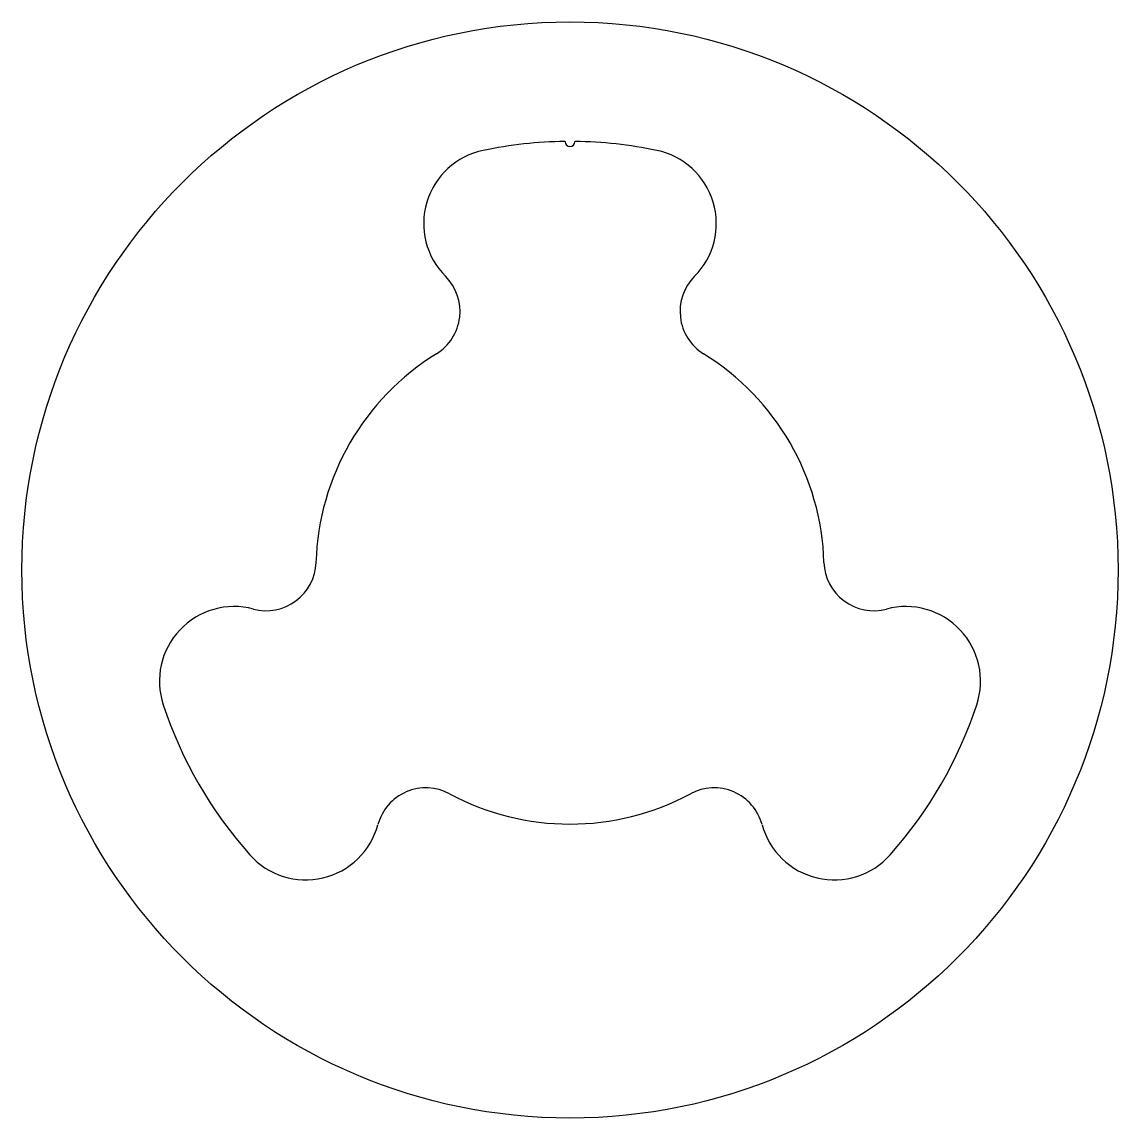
# Model space of a CAD drawing. Extents: x 1.5 to 23.5, y 1.4 to 23.4.
import ezdxf

# ---------------------------------------------------------------- set-up
doc = ezdxf.new("R2010")
doc.units = 0
doc.layers.get('0').update_dxf_attribs({"linetype": 'CONTINUOUS'})

msp = doc.modelspace()

# ---------------------------------------------------------------- linework, layer by layer
msp.add_circle((12.493, 12.414, 25.95), 11)
for centre, radius, start, end in [((12.493, 12.414, 25.95), 8.6, 90.6662, 101.6722), ((12.493, 21.014, 25.95), 0.1, 180.3331, 359.6669), ((12.493, 12.414, 25.95), 8.6, 78.3278, 89.3338), ((11.057, 19.367, 25.95), 1.5, 101.6722, 224.8943), ((13.93, 19.367, 25.95), 1.5, 315.1057, 78.3278), ((9.286, 17.602, 25.95), 1, 301.7227, 44.8943), ((15.701, 17.602, 25.95), 1, 135.1057, 238.2773), ((12.493, 12.414, 25.95), 5.1, 121.7227, 178.2773), ((12.493, 12.414, 25.95), 5.1, 1.7227, 58.2773), ((6.396, 12.597, 25.95), 1, 255.1057, 358.2773), ((18.59, 12.597, 25.95), 1, 181.7227, 284.8943), ((5.753, 10.181, 25.95), 1.5, 75.1057, 198.3278), ((19.233, 10.181, 25.95), 1.5, 341.6722, 104.8943), ((12.493, 12.414, 25.95), 8.6, 198.3278, 221.6722), ((12.493, 12.414, 25.95), 8.6, 318.3278, 341.6722), ((9.603, 7.042, 25.95), 1, 61.7227, 164.8943), ((12.493, 12.414, 25.95), 5.1, 241.7227, 298.2773), ((15.383, 7.042, 25.95), 1, 15.1057, 118.2773), ((7.19, 7.693, 25.95), 1.5, 221.6722, 344.8943), ((17.797, 7.693, 25.95), 1.5, 195.1057, 318.3278)]:
    msp.add_arc(centre, radius, start, end)

doc.saveas('drawing.dxf')
